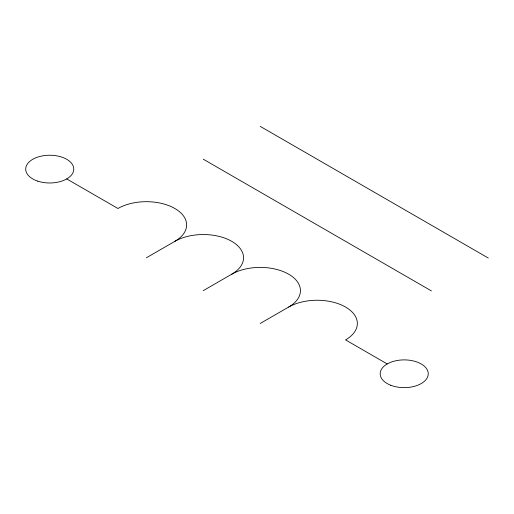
<?xml version="1.0" encoding="UTF-8"?>
<svg xmlns="http://www.w3.org/2000/svg" width="514" height="514" viewBox="0 0 514 514"><rect width="100%" height="100%" fill="white"/><g stroke="black" fill="none" stroke-linecap="round" stroke-linejoin="round"><path stroke-width="0.77" d="M146.4 257.771L174.85 241.342A40.24 23.233 0 0 1 231.756 241.342A40.24 23.233 0 0 1 231.756 274.2L203.3 290.628M260.206 323.479L288.662 307.051A40.24 23.233 0 0 1 345.562 307.051A40.24 23.233 0 0 1 345.562 339.908M260.206 126.354L488.3 258.047M203.3 159.212L431.394 290.898M66.73 178.923L117.944 208.491A40.24 23.233 0 0 1 174.85 208.491A40.24 23.233 0 0 1 174.85 241.342M346.038 340.178L387.215 363.957M231.756 274.2A40.24 23.233 0 0 1 288.662 274.2A40.24 23.233 0 0 1 288.662 307.051M390.743 385.256A24.036 13.878 0 0 0 428.188 374.757A24.036 13.878 0 0 0 393.711 361.284A24.036 13.878 0 0 0 390.743 385.256M37.715 181.127A24.036 13.878 0 0 0 73.772 169.112A24.036 13.878 0 0 0 37.715 157.091A24.036 13.878 0 0 0 37.715 181.127"/></g></svg>
